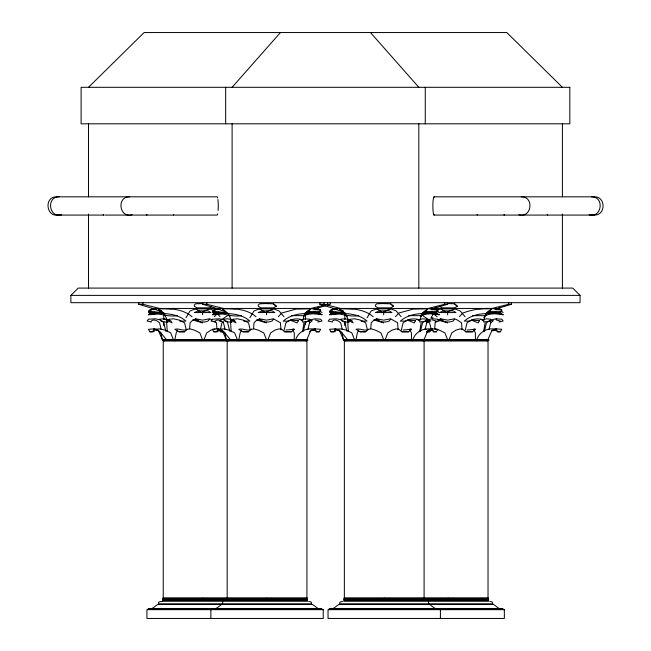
<?xml version="1.0" encoding="UTF-8"?>
<svg xmlns="http://www.w3.org/2000/svg" width="651" height="651" viewBox="0 0 651 651"><rect width="100%" height="100%" fill="white"/><g stroke="black" fill="none" stroke-linecap="round" stroke-linejoin="round"><path stroke-width="0.98" d="M189.612 328.755L190.1 322.766L192.875 320.032L195.65 318.795L202.591 320.137L209.524 318.795L212.299 320.032M253.548 328.755L254.045 322.766L256.82 320.032L259.594 318.795L266.528 320.137L273.469 318.795L280.402 322.766L280.972 329.756M370.728 328.755L371.216 322.766L373.991 320.032L376.766 318.795L383.699 320.137L390.641 318.795L397.574 322.766L398.152 329.756M434.665 328.755L435.153 322.766L436.544 321.399M302.52 331.758L303.993 322.766M419.692 331.758L421.164 322.766M483.636 331.758L485.109 322.766M172.987 339.741L174.834 339.749L176.226 332.848L177.609 330.122M236.931 339.741L238.779 339.749L240.17 332.848L241.554 330.122M354.103 339.741L355.951 339.749L357.342 332.848L358.725 330.122M220.396 329.365L222.015 322.766L223.675 321.667M284.105 330.309L285.952 322.766C290.476 318.876 297.108 317.753 302.601 320.137L301.218 319.934L305.376 318.795L309.542 319.21L309.542 322.912L307.923 329.463M303.301 331.253L305.376 322.766L309.542 320.032L315.092 318.795L320.642 319.21L322.025 321.008L317.867 322.042M401.276 330.309L403.124 322.766C407.648 318.876 414.28 317.753 419.773 320.137L418.39 319.934L422.548 318.795L426.714 319.21L426.714 322.912L425.095 329.463M420.473 331.253L422.548 322.766L426.714 320.032L432.264 318.795L437.814 319.21L439.205 321.008L435.039 322.042M465.221 330.309L467.068 322.766C471.593 318.876 478.216 317.753 483.717 320.137L482.334 319.934L486.492 318.795L490.659 319.21L490.659 322.912L489.039 329.463M484.409 331.253L486.492 322.766L489.821 320.577M302.837 320.202L303.993 315.654C309.778 313.644 316.158 312.114 322.025 314.734C309.022 313.05 293.837 311.796 283.177 321.114L289.003 321.114M420.009 320.202L421.164 315.654C426.95 313.644 433.33 312.114 439.205 314.734C426.193 313.05 411.009 311.796 400.349 321.114L406.175 321.114M483.945 320.202L485.109 315.654C490.895 313.644 497.266 312.114 503.142 314.734C490.13 313.05 474.953 311.796 464.293 321.114L470.12 321.114M295.22 340.807L295.88 340.497M412.392 340.807L413.051 340.497M476.337 340.807L476.988 340.497M305.531 340.807L306.426 340.497M422.702 340.807L423.598 340.497M486.647 340.807L487.542 340.497M311.617 603.111L311.202 602.053L308.647 601.402M428.789 603.111L428.374 602.053M492.734 603.111L492.311 602.053L489.764 601.402M310.926 330.122L306.767 339.749L295.668 339.749C298.288 331.514 306.906 327.38 315.092 329.3L316.476 331.774L319.25 331.774L320.642 329.3L315.092 328.885L311.764 329.878M428.098 330.122L423.939 339.749L412.84 339.749C415.468 331.514 424.078 327.38 432.264 329.3L433.647 331.774L436.43 331.774L437.814 329.3L432.264 328.885L428.936 329.878M492.042 330.122L487.884 339.749L476.784 339.749C479.405 331.514 488.022 327.38 496.208 329.3L497.592 331.774L500.367 331.774L501.758 329.3L496.208 328.885L492.872 329.878M158.885 330.806L160.96 332.848L162.351 339.749L173.451 339.749L170.676 332.848L165.126 330.122L159.576 328.885L154.027 329.3L152.635 331.774L149.86 331.774L148.477 329.3L154.027 328.885L158.185 330.122L162.351 339.749L307.817 339.781M226.296 339.749L224.904 332.848L222.129 330.122L226.296 339.749L237.395 339.749L234.62 332.848L229.071 330.122L223.521 328.885L217.971 329.3L216.58 331.774L213.805 331.774L212.413 329.3L217.971 328.885L221.299 329.878M488.925 339.781L343.459 339.781L342.076 332.848L339.301 330.122L343.468 339.749L354.567 339.749L351.792 332.848L346.242 330.122L340.693 328.885L335.143 329.3L333.751 331.774L330.977 331.774L329.585 329.3L335.143 328.885L338.471 329.878M185.934 317.818L190.1 310.918L195.65 308.859L209.524 308.859L214.146 310.576M249.878 317.818L254.045 310.918L259.594 308.859L273.469 308.859L279.019 310.918L283.95 316.687M367.05 317.818L371.216 310.918L376.766 308.859L390.641 308.859L396.19 310.918L401.122 316.687M433.078 314.368L430.995 317.818L432.956 317.769M303.529 315.93L305.376 312.985L310.136 309.404M420.701 315.93L422.548 312.985L427.308 309.404M484.645 315.93L486.492 312.985L491.253 309.404M209.524 319.21L208.141 321.008C203.926 322.79 199.108 322.31 195.65 319.21L195.65 318.795M273.469 319.21L272.077 321.008C267.87 322.79 263.053 322.31 259.594 319.21L259.594 318.795M390.641 319.21L389.249 321.008C385.042 322.79 380.225 322.31 376.766 319.21L376.766 318.795M454.577 319.21L453.194 321.008C448.978 322.79 444.161 322.31 440.703 319.21L440.703 318.795L447.644 320.137L454.577 318.795L457.352 320.032L461.518 322.766L462.088 329.756M303.838 316.288L308.151 310.918L305.124 313.277M421.01 316.288L425.323 310.918L422.296 313.277M483.717 317.818L489.267 310.918L486.997 312.692M232.106 87.307L280.443 32.55M150.975 310.291L152.635 308.501C165.956 308.631 181.417 307.492 192.086 316.777M159.113 313.489L148.477 314.734L149.86 313.237C162.123 313.505 176.128 312.366 185.934 321.114L179.928 321.114M214.911 310.291L216.58 308.501C229.893 308.631 245.362 307.492 256.022 316.777M223.057 313.489L212.413 314.734L213.805 313.237C226.068 313.505 240.064 312.366 249.878 321.114L243.865 321.114M308.151 311.487L310.926 308.501L320.642 310.047L320.642 311.227L319.25 312.415L306.767 312.57L308.151 311.487L320.642 311.227M332.083 310.291L333.751 308.501C347.064 308.631 362.534 307.492 373.194 316.777M340.229 313.489L329.585 314.734L330.977 313.237C343.24 313.505 357.236 312.366 367.05 321.114L361.036 321.114M425.323 311.487L428.098 308.501L437.814 310.047L437.814 311.227L436.43 312.415L423.939 312.57L425.323 311.487L437.814 311.227M489.267 311.487L492.042 308.501L497.592 308.501L500.367 309.168L501.758 310.047L501.758 311.227L500.367 312.415L487.884 312.57L489.267 311.487L501.758 311.227M214.382 316.671L216.466 314.457M278.327 316.671L281.793 312.985L297.051 308.81L310.926 308.501M395.499 316.671L398.965 312.985L414.223 308.81L428.098 308.501M459.435 316.671L462.902 312.985C475.303 308.574 488.86 306.873 501.758 310.047M70.878 295.383L78.234 288.084L572.693 288.084L580.049 295.383L580.049 302.682L70.878 302.682L70.878 295.383L580.049 295.383M88.512 87.307L144.115 32.55L506.803 32.55L562.407 87.307M187.325 329.3C183.159 331.685 179.212 327.901 174.834 329.3L179.001 331.774L184.55 331.774L187.325 329.3L190.1 328.885L194.267 330.122L199.816 332.848L202.591 339.749L174.834 339.749M251.27 329.3C247.095 331.685 243.157 327.901 238.779 329.3L242.945 331.774L248.495 331.774L251.27 329.3L254.045 328.885L258.203 330.122L263.753 332.848L266.528 339.749L238.779 339.749M292.893 330.122L294.276 332.848L294.276 339.749L267.919 339.749L270.694 332.848L274.852 330.122L279.019 328.885L281.793 329.3L284.568 331.774L291.502 331.774L294.276 329.3L292.893 328.885M368.442 329.3C364.275 331.685 360.329 327.901 355.951 329.3L360.117 331.774L365.667 331.774L368.442 329.3L371.216 328.885L375.375 330.122L380.925 332.848L383.699 339.749L355.951 339.749M410.065 330.122L411.448 332.848L411.448 339.749L385.091 339.749L387.866 332.848L392.024 330.122L396.19 328.885L398.965 329.3L401.74 331.774L408.673 331.774L411.448 329.3L410.065 328.885M426.828 331.774L429.603 331.774L431.686 329.919M474.001 330.122L475.393 332.848L475.393 339.749L449.027 339.749L451.802 332.848L455.969 330.122L460.127 328.885L462.902 329.3L465.677 331.774L472.618 331.774L475.393 329.3L474.001 328.885M149.86 310.047L148.477 311.227L149.86 312.57L162.351 312.57L158.185 308.501L149.86 310.047L152.635 308.501L156.338 308.704M213.805 310.047L212.413 311.227L213.805 312.57L226.296 312.57L222.129 308.501L213.805 310.047L216.58 308.501L219.354 308.655M330.977 310.047L329.585 311.227L330.977 312.57L343.468 312.57L339.301 308.501L330.977 310.047L333.751 308.501L336.526 308.655M222.902 602.053L222.479 603.111M309.542 322.912L312.317 320.699L309.542 320.032M309.542 331.896L310.926 330.789L313.701 330.024L315.092 330.228L316.476 331.774M426.714 322.912L429.489 320.699L426.714 320.032M426.714 331.896L428.098 330.789L430.872 330.024L432.264 330.228L433.647 331.774M490.659 322.912L493.434 320.699L490.659 320.032L496.208 318.795L501.758 319.21L503.142 321.008L498.983 322.042M227.565 315.654L219.241 321.114L221.177 321.114M167.25 331.758L166.51 320.137L169.284 319.934L163.735 318.795L159.576 319.21L160.96 321.008L165.126 322.042L167.901 322.042L166.51 321.065L169.284 319.21L173.451 318.795L179.001 320.032L184.55 322.766L186.17 329.365M231.186 331.758L230.454 320.137L233.229 319.934L227.679 318.795L223.521 319.21L224.904 321.008L229.071 322.042L231.846 322.042L230.454 321.065L233.229 319.21L237.395 318.795L242.945 320.032L248.495 322.766L250.114 329.365M348.358 331.758L347.626 320.137L350.401 319.934L344.851 318.795L340.693 319.21L342.076 321.008L346.242 322.042L349.017 322.042L347.626 321.065L350.401 319.21L354.567 318.795L360.117 320.032L365.667 322.766L367.286 329.365M211.608 306.645L209.524 307.882L197.041 307.882L194.267 306.239L194.267 305.05L195.65 303.814L202.868 303.561M276.244 306.239L273.469 307.882L260.978 307.882L258.203 306.239L258.203 305.05L259.594 303.814L265.144 303.561L273.469 303.814L276.244 306.239L273.469 303.814M393.416 306.239L390.641 307.882L378.15 307.882L375.375 306.239L375.375 305.05L376.766 303.814L382.316 303.561L390.641 303.814L393.416 306.239L390.641 303.814M436.43 307.06L435.039 307.882L436.43 307.63M447.091 303.561L454.577 303.814L457.352 306.239L454.577 307.882L442.094 307.882L439.319 306.239M148.477 312.415L150.21 311.528M153.677 309.754L155.41 308.859M212.413 312.415L214.155 311.528M217.621 309.754L219.354 308.859M306.491 313.994L308.151 313.131L317.867 312.879L313.985 312.098M329.585 312.415L331.326 311.528M334.793 309.754L336.526 308.859M423.663 313.994L425.323 313.131L435.039 312.879L431.157 312.098M447.644 322.912L437.928 320.032L440.703 318.795M209.524 308.859L201.2 312.415L195.65 308.859M273.469 308.859L265.144 312.415L259.594 308.859M390.641 308.859L382.316 312.415L376.766 308.859M465.066 316.687L460.127 310.918L454.577 308.859L446.252 312.415L440.703 308.859L437.008 310.234M315.092 328.885L312.317 330.024L315.092 330.228L315.092 329.3M432.264 328.885L429.489 330.024L432.264 330.228L432.264 329.3M496.208 328.885L493.434 330.024L496.208 330.228L497.592 331.774M148.477 314.734L150.137 314.132M212.413 314.734L214.081 314.132M329.585 314.734L331.253 314.132M325.728 305.669L316.476 308.452L313.701 308.452M327.583 305.116L329.43 304.562M433.647 308.452L447.53 304.277L447.53 302.682M511.466 302.682L511.466 304.277L497.592 308.452L494.817 308.452M215.074 328.885L210.916 330.122L206.749 332.848L203.975 339.749L226.499 339.732M492.042 330.789L496.208 330.228L496.208 329.3M330.358 302.682L330.358 304.277L327.575 304.277L310.926 308.452L223.521 308.452L206.863 304.277L202.705 304.277L202.705 302.682M447.53 304.277L444.755 304.277L428.098 308.452L340.693 308.452L324.035 304.277L319.877 304.277L319.877 302.682M511.466 304.277L508.691 304.277L492.042 308.452L430.791 308.452M429.05 330.041L431.548 329.487M317.867 307.882L319.25 307.63M309.542 321.008L302.601 322.042L302.601 321.008L299.826 319.21M426.714 321.008L419.773 322.042L419.773 321.008L416.998 319.21M498.983 307.882L500.367 307.63M490.659 321.008L483.717 322.042L483.717 321.008L480.943 319.21M154.954 312.228L151.252 312.879L160.96 313.131M159.576 311.414L161.424 311.08M218.891 312.228L215.188 312.879L224.904 313.131M336.062 312.228L332.368 312.879L342.076 313.131M341.612 311.251L343.468 310.918M321.504 609.141L321.504 608.783C316.931 609.678 315.035 605.3 311.617 604.144L158.543 604.144C155.125 605.3 153.237 609.678 148.656 608.783L148.656 609.141M502.621 609.141L502.621 608.783C498.039 609.678 496.152 605.3 492.734 604.144L339.651 604.144C336.241 605.3 334.345 609.678 329.772 608.783L329.772 609.141M149.86 314.734L159.576 313.237M213.805 314.734L223.521 313.237M330.977 314.734L340.693 313.237M342.629 601.402L340.074 602.053L339.651 603.111M59.29 196.822C45.928 196.504 48.841 218.524 61.65 214.765M129.687 196.822C116.326 196.504 119.239 218.524 132.055 214.765M217.125 196.822L56.743 196.822C43.389 196.504 46.294 218.524 59.111 214.765M547.206 215.074L594.257 215.074C606 215.53 606 196.366 594.257 196.822L434.014 196.822M294.276 329.3L285.952 330.024M411.448 329.3L403.124 330.024M475.393 329.3L467.068 330.024M154.027 330.228L156.801 330.024L158.185 330.789L160.96 333.003L166.51 339.7M217.971 330.228L220.746 330.024L222.129 330.789L224.904 333.003L230.454 339.7M335.143 330.228L337.918 330.024L339.301 330.789L342.076 333.003L347.626 339.7M313.701 308.655L316.476 308.501L320.642 310.047M430.872 308.655L433.647 308.501L437.814 310.047M494.817 308.655L497.592 308.501L498.707 309.697M310.926 313.652L314.628 313.465M316.476 313.375L319.25 313.237L322.025 314.734M428.098 313.652L431.8 313.465M433.647 313.375L436.43 313.237L439.205 314.734M492.042 313.652L495.745 313.465M498.52 313.326L500.367 313.237L503.142 314.734M162.604 601.353L159.633 601.76L158.543 602.387L158.543 603.111M489.267 313.131L498.983 312.879L495.094 312.098M179.001 331.774L184.55 331.774M218.541 329.919L220.624 331.774L223.399 331.717M242.945 331.774L248.495 331.774M284.568 331.774L291.502 331.774M360.117 331.774L365.667 331.774M401.74 331.774L408.673 331.774M465.677 331.774L472.618 331.774M149.86 331.774L154.027 331.717L154.027 329.3M213.805 331.774L217.971 331.717L217.971 329.3M330.977 331.774L335.143 331.717L335.143 329.3M423.858 339.732L447.644 339.749L444.869 332.848L439.319 330.122L435.153 328.885M56.743 215.074L103.493 215.074M104.762 215.074L173.89 215.074M175.16 215.074L217.125 215.074M434.014 215.074L475.979 215.074M477.028 215.074L546.165 215.074M138.761 302.682L138.761 304.277L142.927 304.277L159.576 308.452L216.303 308.452M155.971 308.452L152.635 308.452L138.761 304.277M219.908 308.452L216.58 308.452L202.705 304.277M337.08 308.452L333.751 308.452L324.499 305.669M311.853 308.501L316.476 308.501L317.59 309.697M429.025 308.501L433.647 308.501L434.762 309.697M172.059 308.81L158.185 308.81L163.735 312.985L165.59 315.93M236.004 308.81L222.129 308.81L227.679 312.985L229.99 316.671M297.051 308.81L310.926 308.81M353.176 308.81L339.301 308.81L344.851 312.985L347.162 316.671M414.223 308.81L428.098 308.81M440.703 308.859L454.577 308.859M478.168 308.81L492.042 308.81M306.767 312.57L319.25 312.415M423.939 312.57L436.43 312.415M487.884 312.57L500.367 312.57L500.367 311.487M309.542 313.237L319.25 313.237M426.714 313.237L436.43 313.237M490.659 313.237L497.592 313.237M498.422 313.237L500.367 313.237M155.41 313.44C162.799 314.645 169.919 316.874 177.609 315.654M219.354 313.44C226.743 314.645 233.864 316.874 241.554 315.654M291.502 315.654L303.993 315.654M336.526 313.44C343.915 314.645 351.035 316.874 358.725 315.654M408.673 315.654L421.164 315.654M472.618 315.654L485.109 315.654M428.993 321.114L430.995 321.114L422.67 315.654M220.624 331.774L223.602 331.774M162.343 340.497L307.817 340.506M343.459 340.497L488.925 340.506M163.246 597.838L163.246 340.766L306.922 340.725L306.922 597.838M344.355 597.838L344.355 340.766L488.03 340.725L488.03 597.838M163.246 340.766L306.922 340.766M344.355 340.766L488.03 340.766M163.027 597.838L307.134 597.838M344.135 597.838L488.25 597.838M162.742 598.871L164.117 598.871M172.735 598.871L174.566 598.871M181.068 598.871L182.923 598.871M188.766 598.871L217.45 598.871M223.293 598.871L225.148 598.871M226.686 598.871L228.062 598.871M236.671 598.871L238.51 598.871M245.012 598.871L246.867 598.871M252.71 598.871L281.395 598.871M287.237 598.871L289.093 598.871M295.595 598.871L297.426 598.871M306.043 598.871L307.418 598.871M343.858 598.871L345.233 598.871M353.843 598.871L355.682 598.871M362.184 598.871L364.039 598.871M369.882 598.871L398.567 598.871M404.409 598.871L406.265 598.871M412.767 598.871L414.597 598.871M423.215 598.871L424.59 598.871M426.12 598.871L427.984 598.871M433.826 598.871L462.511 598.871M468.346 598.871L470.209 598.871M476.711 598.871L478.542 598.871M487.16 598.871L488.535 598.871M162.604 599.083L307.557 599.083M343.72 599.083L488.673 599.083M162.604 599.18L307.557 599.18M343.72 599.18L488.673 599.18M162.604 600.84L307.557 600.84M343.72 600.84L488.673 600.84M162.604 600.938L307.557 600.938M343.72 600.938L488.673 600.938M148.656 608.783L321.504 608.783M329.772 608.783L502.621 608.783M497.592 331.717L500.367 331.774M433.647 331.717L436.43 331.774M426.828 331.717L429.603 331.774M316.476 331.717L319.25 331.774M344.851 340.497L345.746 340.807M227.679 340.497L228.574 340.807M163.735 340.497L164.63 340.807M330.977 313.237L339.301 313.652M213.805 313.237L222.129 313.652M149.86 313.237L158.185 313.652M355.397 340.497L356.056 340.807M238.225 340.497L238.884 340.807M174.289 340.497L174.94 340.807M437.928 320.032L442.786 320.365M378.841 320.365L373.991 320.032L383.699 322.912M261.669 320.365L256.82 320.032L266.528 322.912M198.701 320.438L192.875 320.032L202.591 322.912M591.425 196.822C604.787 196.504 601.874 218.524 589.057 214.765M521.248 196.822C534.601 196.504 531.688 218.524 518.88 214.765M591.889 214.765L594.257 215.074M432.264 319.934L436.43 321.065M315.092 319.934L319.25 321.065M167.348 320.17L170.676 320.699L172.059 322.912L167.307 320.447M424.517 329.268L426.364 329.642M341.148 319.828L336.526 318.795L329.585 319.21L328.202 321.008L332.368 322.042L332.368 321.065C334.931 318.608 338.658 320.853 340.693 322.912L342.304 329.463M223.977 319.828L219.354 318.795L212.413 319.21L211.03 321.008L215.188 322.042L215.188 321.065C217.76 318.608 221.486 320.853 223.521 322.912L225.132 329.463M160.04 319.828L155.41 318.795L148.477 319.21L147.085 321.008L151.252 322.042L151.252 321.065C153.815 318.608 157.55 320.853 159.576 322.912L161.196 329.463M158.885 309.892L161.481 310.665M319.877 304.277L322.652 305.116M500.367 321.065L496.208 319.934L496.208 318.795M335.143 309.168L342.076 311.487M217.971 309.168L224.904 311.487M154.027 309.168L160.96 311.487M335.143 328.885L337.918 330.024M217.971 328.885L220.746 330.024M154.027 328.885L156.801 330.024M494.817 308.859L496.664 309.648M501.294 311.626L503.142 312.415M430.872 308.859L432.728 309.648M437.35 311.626L439.205 312.415M313.701 308.859L315.556 309.648M320.178 311.626L322.025 312.415M163.735 318.795L166.51 320.032M427.227 321.594L429.603 322.766L431.222 329.365M213.967 321.122L216.466 322.766L216.954 328.755M347.626 321.008L349.017 322.042M230.454 321.008L231.846 322.042M166.51 321.008L167.901 322.042M433.965 314.246L437.138 316.777M457.352 306.239L454.577 303.814M342.768 320.715L344.851 322.766L346.934 331.253M225.596 320.715L227.679 322.766L229.762 331.253M161.66 320.715L163.735 322.766L165.818 331.253M370.484 32.55L418.821 87.307M217.54 313.806L220.005 316.687M346.242 315.654L348.619 320.333M229.071 315.654L231.447 320.333M165.126 315.654L167.502 320.333M562.407 123.812L562.407 196.822M562.407 214.057L562.407 288.084M508.691 302.682L508.691 304.277M503.435 609.67L503.435 609.141L328.95 609.141L328.95 609.67M492.734 604.144L339.651 604.144M448.165 598.147L448.165 598.806M447.644 312.879L447.644 314.848M444.755 302.682L444.755 304.277M440.41 609.67L440.41 618.45M439.49 609.141L439.49 609.67M438.676 609.141L438.676 608.783C434.127 609.621 431.955 605.308 428.789 603.965M425.266 87.307L425.266 123.812M424.094 340.766L424.094 597.838M418.821 123.812L418.821 288.084M384.22 598.147L384.22 598.806M383.699 312.879L383.699 314.848M344.851 312.488L344.851 319.56M344.851 321.578L344.851 325.614M330.977 311.487L330.977 312.57M327.575 302.682L327.575 304.277M324.035 302.682L324.035 304.277M322.318 609.67L322.318 609.141L147.842 609.141L147.842 609.67M311.617 604.144L158.543 604.144M305.376 312.488L305.376 319.56M305.376 321.578L305.376 324.605M267.048 598.147L267.048 598.806M266.528 312.879L266.528 314.848M232.106 123.812L232.106 288.084M227.183 340.766L227.183 597.838M225.661 87.307L225.661 123.812M222.479 603.965C219.314 605.308 217.149 609.621 212.6 608.783L212.6 609.141M213.805 311.487L213.805 312.57M211.778 609.141L211.778 609.67M210.867 609.67L210.867 618.45M206.863 302.682L206.863 304.277M203.112 598.147L203.112 598.806M202.591 312.879L202.591 314.848M163.735 312.488L163.735 319.56M163.735 321.578L163.735 325.614M149.86 311.487L149.86 312.57M142.927 302.682L142.927 304.277M88.512 123.812L88.512 196.822M88.512 214.057L88.512 288.084M103.786 214.765A9.122 1.139 -90 0 1 103.2 214.765M147.02 214.765A9.122 1.139 -90 0 1 146.434 214.765M504.484 214.765A9.122 1.131 -90 0 1 503.898 214.765M547.499 214.765A9.122 1.131 -90 0 1 546.913 214.765M434.307 214.765A9.122 1.131 -90 0 1 432.882 205.944A9.122 1.131 -90 0 1 434.307 197.131M477.321 214.765A9.122 1.131 -90 0 1 476.735 214.765M174.191 214.765A9.122 1.139 -90 0 1 173.597 214.765M217.418 197.131A9.122 1.139 -90 0 1 217.694 198.042M217.93 199.491A9.122 1.139 -90 0 1 218.109 210.509M217.694 213.853A9.122 1.139 -90 0 1 217.418 214.765M298.443 320.699L297.051 322.912L290.118 320.032L298.443 320.699M415.615 320.699L414.223 322.912L407.29 320.032L415.615 320.699M479.559 320.699L478.168 322.912L471.234 320.032L479.559 320.699M198.425 310.869L194.267 312.57L210.916 312.57L208.141 310.869L198.425 310.869M262.369 310.869L258.203 312.57L274.852 312.57L272.077 310.869L262.369 310.869M379.541 310.869L375.375 312.57L392.024 312.57L389.249 310.869L379.541 310.869M443.477 310.869L439.319 312.57L455.969 312.57L453.194 310.869L443.477 310.869M569.82 87.307L81.098 87.307L81.098 123.812L569.82 123.812L569.82 87.307M323.238 609.67L146.923 609.67L146.923 618.45L323.238 618.45L323.238 609.67M504.354 609.67L328.039 609.67L328.039 618.45L504.354 618.45L504.354 609.67M343.468 312.57L330.977 312.415L329.585 311.227L343.468 312.57M226.296 312.57L213.805 312.415L212.413 311.227L226.296 312.57M162.351 312.57L149.86 312.415L148.477 311.227L162.351 312.57M351.792 320.699L347.626 320.032L353.176 322.912L351.792 320.699M234.62 320.699L230.454 320.032L236.004 322.912L234.62 320.699"/></g></svg>
